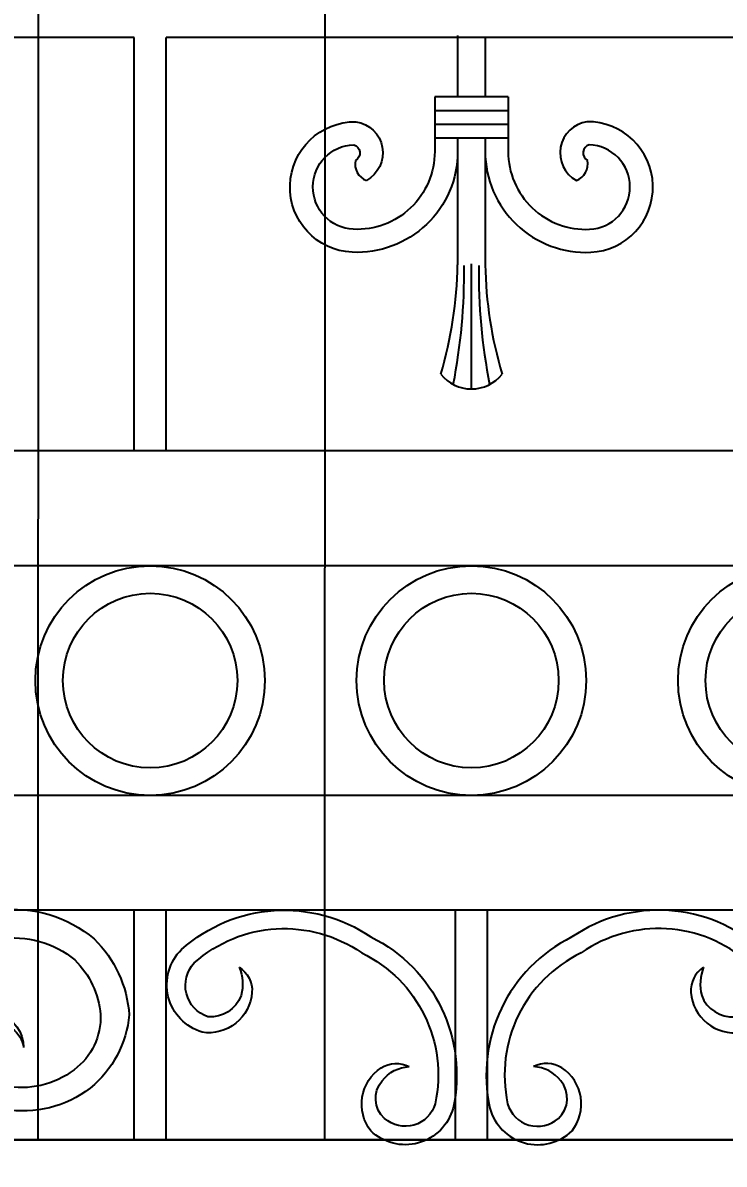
# Model space of a CAD drawing. Header units: inches. Extents: x 13054 to 48691, y 5623 to 20391.
# Drawn here: x 48367.78 to 48377.55, y 18793.19 to 18809.09 of the extents above; entities that cross this region are included whole.
import ezdxf

# ---------------------------------------------------------------- set-up
doc = ezdxf.new("R2010")
doc.units = ezdxf.units.IN
doc.header["$MEASUREMENT"] = 0
doc.styles.add('TEXT', font='')
doc.styles.get('TEXT').set_extended_font_data('Arial Narrow')
doc.dimstyles.new('Copy of Standard', dxfattribs={"dimtxt": 4, "dimasz": 2, "dimexe": 0.18, "dimexo": 0.0625, "dimgap": 0.09, "dimtad": 0, "dimzin": 0, "dimdsep": 46, "dimlunit": 4, "dimtxsty": 'TEXT', "dimblk": 'OBLIQUE', "dimcen": 0.09, "dimclrd": 8, "dimclre": 8, "dimclrt": 256, "dimadec": 0, "dimazin": 0, "dimtfac": 1, "dimtofl": 0, "dimtmove": 0, "dimatfit": 3, "dimfxl": 1, "dimtolj": 1, "dimtzin": 0, "dimarcsym": 0})

# ---------------------------------------------------------------- blocks, each defined once
blk = doc.blocks.new('_Oblique')
at = {"color": 0, "linetype": 'Continuous', "lineweight": -2}
blk.add_line((-0.5, -0.5), (0.5, 0.5), dxfattribs=at)
blk = doc.blocks.new('*D936')
at = {"color": 8, "lineweight": -2, "transparency": 16777216}
for p, q in [((48229.964, 18793.505), (48229.964, 18784.438)), ((48589.998, 18793.409), (48589.998, 18784.438)), ((48229.964, 18784.618), (48407.108, 18784.618)), ((48589.998, 18784.618), (48412.854, 18784.618))]:
    blk.add_line(p, q, dxfattribs=at)
at = {"layer": 'Defpoints', "color": 0, "transparency": 16777216}
for p in [(48229.964, 18793.567), (48589.998, 18793.472), (48589.998, 18784.618)]:
    blk.add_point(p, dxfattribs=at)
at = {"color": 8, "lineweight": -2, "transparency": 16777216, "xscale": 2, "yscale": 2, "zscale": 2, "rotation": 180}
blk.add_blockref('_Oblique', (48229.964, 18784.618), dxfattribs=at)
at = {"color": 8, "lineweight": -2, "transparency": 16777216, "xscale": 2, "yscale": 2, "zscale": 2}
blk.add_blockref('_Oblique', (48589.998, 18784.618), dxfattribs=at)
at = {"transparency": 16777216, "insert": (48409.981, 18784.618), "char_height": 4, "attachment_point": 5, "style": 'TEXT'}
blk.add_mtext("\\A1;30'", dxfattribs=at)
blk = doc.blocks.new('*D1270')
at = {"color": 8, "lineweight": -2, "transparency": 16777216}
for p, q in [((48358.986, 18800.47), (48358.986, 18789.823)), ((48454.981, 18800.47), (48454.981, 18789.823)), ((48358.986, 18790.003), (48405.802, 18790.003)), ((48454.981, 18790.003), (48409, 18790.003))]:
    blk.add_line(p, q, dxfattribs=at)
at = {"layer": 'Defpoints', "color": 0, "transparency": 16777216}
for p in [(48358.986, 18800.532), (48454.981, 18800.532), (48454.981, 18790.003)]:
    blk.add_point(p, dxfattribs=at)
at = {"color": 8, "lineweight": -2, "transparency": 16777216, "xscale": 2, "yscale": 2, "zscale": 2, "rotation": 180}
blk.add_blockref('_Oblique', (48358.986, 18790.003), dxfattribs=at)
at = {"color": 8, "lineweight": -2, "transparency": 16777216, "xscale": 2, "yscale": 2, "zscale": 2}
blk.add_blockref('_Oblique', (48454.981, 18790.003), dxfattribs=at)
at = {"transparency": 16777216, "insert": (48407.401, 18790.003), "char_height": 4, "attachment_point": 5, "style": 'TEXT'}
blk.add_mtext("\\A1;8'", dxfattribs=at)

msp = doc.modelspace()

# ---------------------------------------------------------------- linework, layer by layer
at = {"transparency": 33554483}
msp.add_line((48372.006, 18876.043), (48371.984, 18793.53), dxfattribs=at)
at = {"ltscale": 5}
for p, q in [((48369.327, 18808.888), (48360.586, 18808.888)), ((48369.327, 18803.129), (48369.327, 18808.888)), ((48378.286, 18808.888), (48369.775, 18808.888)), ((48369.775, 18803.129), (48369.775, 18808.888)), ((48405.386, 18803.129), (48360.586, 18803.129)), ((48405.386, 18801.529), (48360.586, 18801.529)), ((48405.386, 18798.33), (48360.586, 18798.33)), ((48405.386, 18796.73), (48360.586, 18796.73)), ((48369.327, 18793.533), (48369.327, 18796.73)), ((48369.775, 18793.533), (48369.775, 18796.73)), ((48373.806, 18793.533), (48373.806, 18796.73)), ((48374.254, 18793.533), (48374.254, 18796.73))]:
    msp.add_line(p, q, dxfattribs=at)
at = {"color": 250, "ltscale": 5}
for p, q in [((48373.838, 18808.915), (48373.838, 18808.061)), ((48374.222, 18808.889), (48374.222, 18808.061)), ((48374.542, 18808.061), (48373.518, 18808.061)), ((48374.542, 18807.869), (48373.518, 18807.869)), ((48374.542, 18807.677), (48373.518, 18807.677)), ((48374.542, 18807.485), (48373.518, 18807.485)), ((48373.838, 18807.485), (48373.838, 18805.723)), ((48374.222, 18807.485), (48374.222, 18805.723)), ((48374.03, 18803.992), (48374.03, 18805.738))]:
    msp.add_line(p, q, dxfattribs=at)
for p, q in [((48229.964, 18793.567), (48589.998, 18793.472)), ((48346.188, 18793.533), (48467.788, 18793.533))]:
    msp.add_line(p, q)
at = {"transparency": 33554483}
msp.add_lwpolyline([(48445.924, 18793.51), (48445.947, 18880.023), (48368.007, 18880.044), (48367.984, 18793.531)], dxfattribs=at)
at = {"color": 250, "ltscale": 5}
for points in [[(48373.518, 18808.061), (48373.518, 18807.3, -0.428008), (48372.383, 18806.217, -0.959841), (48372.39, 18807.396, -0.664353), (48372.413, 18807.177)], [(48374.542, 18808.061), (48374.542, 18807.3, 0.428008), (48375.678, 18806.217, 0.959841), (48375.671, 18807.396, 0.664353), (48375.648, 18807.177)], [(48373.838, 18807.3, -0.428008), (48372.368, 18805.897, -0.981892), (48372.42, 18807.716, -0.718103), (48372.567, 18806.897)], [(48374.222, 18807.3), (48374.222, 18807.3, 0.428008), (48375.693, 18805.897, 0.981892), (48375.641, 18807.716, 0.718103), (48375.494, 18806.897)], [(48370.793, 18795.935, -0.277359), (48370.971, 18795.584, -0.436959), (48370.276, 18795.029, -0.56946), (48369.99, 18796.183, -0.344693), (48372.63, 18796.357, -0.344693), (48373.774, 18793.972, -0.56946), (48372.628, 18793.655, -0.436959), (48372.77, 18794.532, -0.277359), (48373.164, 18794.55)], [(48377.267, 18795.935, 0.277359), (48377.09, 18795.584, 0.436959), (48377.784, 18795.029, 0.56946), (48378.07, 18796.183, 0.344693), (48375.431, 18796.357, 0.344693), (48374.287, 18793.972, 0.56946), (48375.433, 18793.655, 0.436959), (48375.291, 18794.532, 0.277359), (48374.897, 18794.55)], [(48370.793, 18795.935, -0.159036), (48370.821, 18795.541, -0.33214), (48370.357, 18795.245, -0.543874), (48370.166, 18795.997, -0.346318), (48372.5, 18796.135, -0.346318), (48373.525, 18794.034, -0.551037), (48372.819, 18793.827, -0.403355), (48372.785, 18794.352, -0.227478), (48373.164, 18794.55, -0.277359)], [(48377.267, 18795.935, 0.159036), (48377.24, 18795.541, 0.33214), (48377.703, 18795.245, 0.543874), (48377.895, 18795.997, 0.346318), (48375.56, 18796.135, 0.346318), (48374.535, 18794.034, 0.551037), (48375.242, 18793.827, 0.403355), (48375.275, 18794.352, 0.227478), (48374.897, 18794.55, 0.277359)]]:
    msp.add_lwpolyline(points, format="xyb", dxfattribs=at)
at = {"ltscale": 5}
for points in [[(48365.446, 18793.533, -0.175541), (48365.451, 18795.286, -0.343249), (48367.433, 18796.73, -0.206961), (48368.77, 18796.33, -0.184477), (48369.259, 18795.272, -0.201091), (48368.717, 18794.251, -0.210584), (48367.518, 18793.955, -0.210136), (48366.968, 18794.338, -0.2705), (48366.935, 18795.035, -0.308089), (48367.443, 18795.277, -0.345338), (48367.786, 18794.817)], [(48365.873, 18793.533, -0.194344), (48365.828, 18795.163, -0.350898), (48367.45, 18796.332, -0.209765), (48368.503, 18796.036, -0.174773), (48368.861, 18795.276, -0.24686), (48368.491, 18794.507, -0.219263), (48367.518, 18794.283, -0.195562), (48367.16, 18794.514, -0.214429), (48367.071, 18794.888, -0.278027), (48367.329, 18795.143, -0.434054), (48367.786, 18794.817)]]:
    msp.add_lwpolyline(points, format="xyb", dxfattribs=at)
for centre, radius in [((48369.551, 18799.929), 1.6), ((48374.03, 18799.929), 1.6), ((48378.51, 18799.929), 1.6), ((48369.551, 18799.929), 1.216), ((48374.03, 18799.929), 1.216), ((48378.51, 18799.929), 1.216)]:
    msp.add_circle(centre, radius, dxfattribs=at)
at = {"color": 250, "ltscale": 5}
for centre, radius, start, end in [((48372.656, 18807.128), 0.248, 168.6631, 248.9827), ((48375.405, 18807.128), 0.248, 291.0173, 11.3369), ((48368.189, 18805.815), 5.65, 343.3845, 359.0721), ((48365.886, 18805.61), 8.043, 348.8493, 0.7358), ((48382.175, 18805.61), 8.043, 179.2642, 191.1507), ((48379.872, 18805.815), 5.65, 180.9279, 196.6155), ((48374.03, 18804.536), 0.544, 218.3001, 321.6999)]:
    msp.add_arc(centre, radius, start, end, dxfattribs=at)

# ---------------------------------------------------------------- dimensions: what is measured, and where the dimension line sits
at = {"transparency": 33554483}
dim = msp.add_linear_dim(base=(48454.98133, 18790.00333), p1=(48358.9863, 18800.53247), p2=(48454.98133, 18800.53247), dimstyle='Copy of Standard', dxfattribs=at)
dim.commit()
dim.dimension.update_dxf_attribs({"geometry": '*D1270', "text_midpoint": (48407.40113, 18790.00333), "dimtype": 160})
dim = msp.add_linear_dim(base=(48589.998, 18784.618), p1=(48229.964, 18793.567), p2=(48589.998, 18793.472), dimstyle='Copy of Standard')
dim.commit()
dim.dimension.update_dxf_attribs({"geometry": '*D936', "text_midpoint": (48409.981, 18784.618)})

doc.saveas('drawing.dxf')
